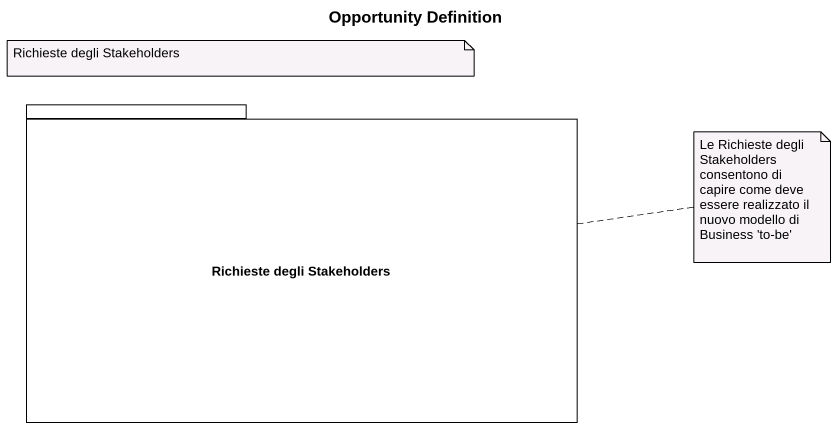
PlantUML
@startuml
title Opportunity Definition
package "Richieste degli Stakeholders" as Richieste_degli_Stakeholders {
}
note as N1
  Richieste degli Stakeholders
end note
note right of Richieste_degli_Stakeholders : Le Richieste degli Stakeholders consentono di capire come deve essere realizzato il nuovo modello di Business 'to-be'
@enduml
